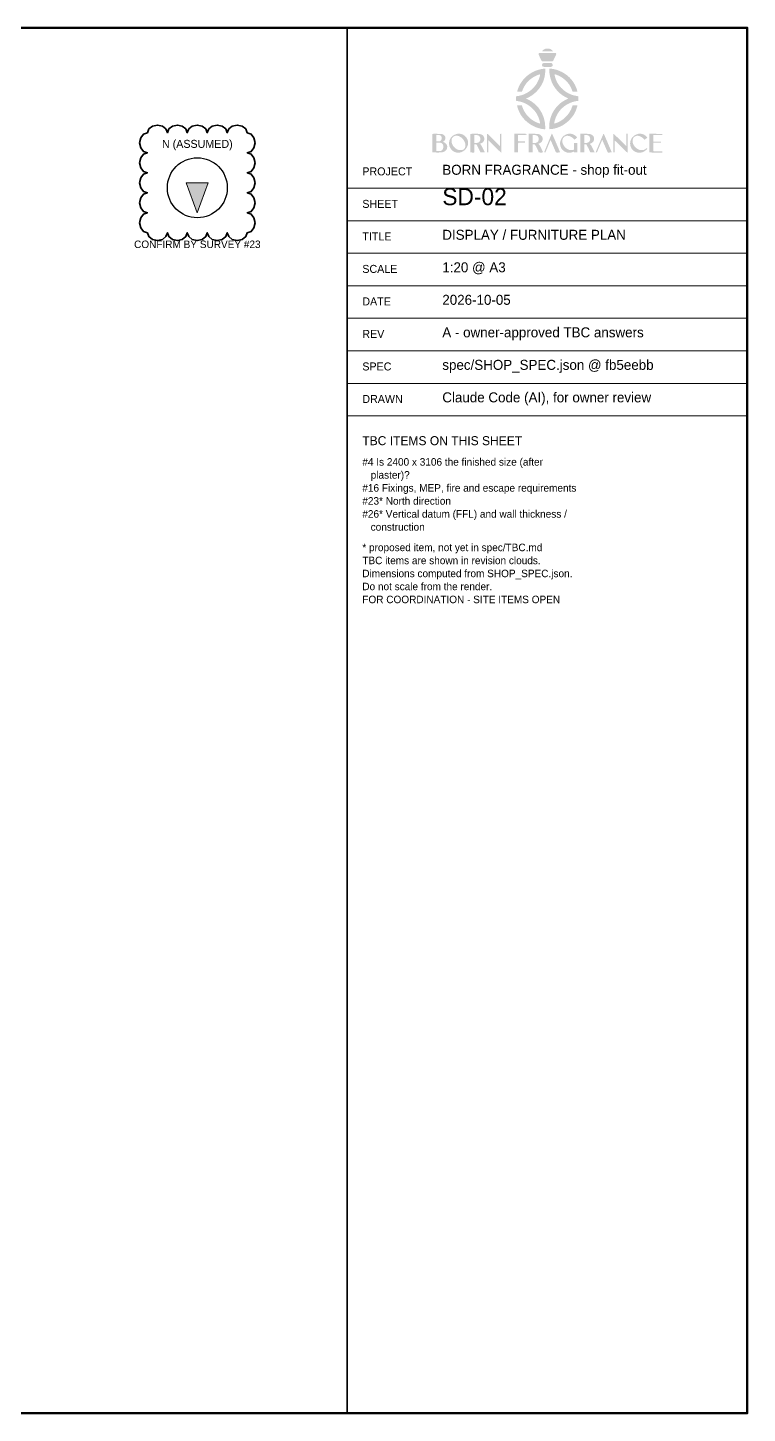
# Model space of a CAD drawing. Header units: millimetres. Extents: x 200 to 8200, y 200 to 5740.
# Drawn here: x 5321 to 8200, y 200 to 5740 of the extents above; entities that cross this region are included whole.
import ezdxf
from ezdxf.enums import TextEntityAlignment as Align

# ---------------------------------------------------------------- set-up
doc = ezdxf.new("R2010")
doc.units = ezdxf.units.MM
doc.header["$LTSCALE"] = 10
doc.layers.add('A-SHEET', color=7, linetype='Continuous')
doc.layers.add('A-TBC-CLOUD', color=1, linetype='Continuous')

msp = doc.modelspace()

# ---------------------------------------------------------------- hatches: boundary and pattern name
at = {"layer": 'A-SHEET'}
h = msp.add_hatch(color=7, dxfattribs=at)
h.paths.add_polyline_path([(7391.9, 5655.5), (7391.2, 5655.3), (7390.4, 5654.9), (7389.6, 5654.6), (7388.8, 5654.2), (7388, 5653.8), (7387.2, 5653.3), (7386.5, 5652.9), (7385.9, 5652.5), (7384.8, 5651.7), (7383.7, 5650.8), (7382.6, 5649.8), (7381.6, 5648.8), (7380.7, 5647.8), (7380, 5646.9), (7379.6, 5646.2), (7379.4, 5645.7), (7379.8, 5645.6), (7380.9, 5645.4), (7382.7, 5645.3), (7385.1, 5645.2), (7388.2, 5645.2), (7391.9, 5645.1), (7396.1, 5645.1), (7400.8, 5645.1), (7406.9, 5645.1), (7411.8, 5645.1), (7415.5, 5645.2), (7418.3, 5645.2), (7420.2, 5645.4), (7421.4, 5645.5), (7422, 5645.7), (7422.2, 5646), (7422.1, 5646.2), (7421.9, 5646.6), (7421.5, 5647.1), (7421, 5647.7), (7420.4, 5648.4), (7419.7, 5649.1), (7419, 5649.8), (7418.2, 5650.5), (7417.1, 5651.5), (7416.1, 5652.3), (7415.1, 5653.1), (7414.1, 5653.7), (7413.2, 5654.2), (7412.2, 5654.7), (7411.2, 5655.1), (7410, 5655.5), (7407.9, 5656), (7405.6, 5656.4), (7403.2, 5656.6), (7400.7, 5656.7), (7398.3, 5656.7), (7396, 5656.4), (7393.8, 5656.1), (7391.9, 5655.5)])
h.paths.add_polyline_path([(7367.3, 5638.5), (7366.6, 5638), (7366, 5637.5), (7365.6, 5636.8), (7365.2, 5636), (7364.9, 5635.2), (7364.8, 5634.3), (7364.9, 5633.5), (7365.1, 5632.7), (7365.3, 5632.2), (7365.7, 5631.2), (7366.3, 5630), (7367.1, 5628.4), (7367.9, 5626.6), (7368.9, 5624.6), (7369.9, 5622.5), (7370.9, 5620.3), (7372, 5618.1), (7373, 5616), (7373.9, 5614.1), (7374.6, 5612.4), (7375.3, 5611), (7375.8, 5609.9), (7376.1, 5609.1), (7376.2, 5608.8), (7376.2, 5608.6), (7376.3, 5608.4), (7376.4, 5608.2), (7376.6, 5607.9), (7376.8, 5607.7), (7377, 5607.4), (7377.2, 5607.1), (7377.5, 5606.8), (7378, 5606.4), (7378.6, 5606.1), (7379.8, 5605.9), (7381.5, 5605.7), (7384.1, 5605.6), (7387.8, 5605.6), (7392.9, 5605.5), (7399.5, 5605.5), (7404.4, 5605.5), (7408.7, 5605.6), (7412.4, 5605.6), (7415.5, 5605.7), (7418, 5605.8), (7419.8, 5605.9), (7421.1, 5606.1), (7421.8, 5606.3), (7422.2, 5606.5), (7422.6, 5606.8), (7423, 5607.2), (7423.4, 5607.7), (7423.7, 5608.3), (7424.1, 5608.9), (7424.5, 5609.6), (7424.8, 5610.3), (7425.2, 5611.2), (7425.8, 5612.4), (7426.4, 5613.8), (7427.2, 5615.5), (7428.1, 5617.3), (7429.1, 5619.2), (7430, 5621.2), (7431, 5623.2), (7432.7, 5626.7), (7434, 5629.5), (7434.9, 5631.8), (7435.5, 5633.6), (7435.7, 5635), (7435.6, 5636.2), (7435.2, 5637.1), (7434.5, 5637.9), (7434, 5638.4), (7433.2, 5638.7), (7431.6, 5638.9), (7429, 5639.1), (7425.1, 5639.2), (7419.3, 5639.2), (7411.4, 5639.2), (7401, 5639.2), (7393.5, 5639.2), (7386.9, 5639.1), (7381.3, 5639.1), (7376.6, 5639), (7372.8, 5638.9), (7370, 5638.8), (7368.2, 5638.6), (7367.3, 5638.5)])
h.paths.add_polyline_path([(7382.9, 5597.8), (7381.2, 5596.4), (7379.9, 5594.7), (7379.2, 5592.8), (7378.9, 5590.8), (7379, 5588.8), (7379.7, 5586.9), (7380.8, 5585.3), (7382.5, 5584.1), (7384.6, 5583.7), (7388.7, 5583.4), (7394.1, 5583.2), (7400.2, 5583.2), (7406.3, 5583.2), (7411.7, 5583.4), (7415.8, 5583.7), (7417.9, 5584.1), (7419.5, 5585.3), (7420.6, 5586.8), (7421.3, 5588.5), (7421.5, 5590.5), (7421.3, 5592.4), (7420.6, 5594.4), (7419.5, 5596.1), (7417.9, 5597.7), (7417.3, 5598.1), (7416.6, 5598.5), (7415.6, 5598.7), (7414.2, 5598.9), (7412.2, 5599), (7409.3, 5599), (7405.5, 5599), (7400.6, 5599.1), (7395.8, 5599), (7392, 5599), (7389.2, 5599), (7387, 5598.9), (7385.5, 5598.7), (7384.4, 5598.5), (7383.6, 5598.2), (7382.9, 5597.8)])
h.paths.add_polyline_path([(7384.9, 5575.9), (7377.1, 5574.7), (7369.6, 5573), (7362.3, 5571), (7355.3, 5568.7), (7348.5, 5565.9), (7341.9, 5562.7), (7335.4, 5559.1), (7329, 5555), (7321, 5549.1), (7313.5, 5542.6), (7306.6, 5535.5), (7300.3, 5528), (7294.7, 5519.9), (7289.7, 5511.4), (7285.4, 5502.5), (7281.9, 5493.3), (7280.7, 5489.9), (7280, 5487.4), (7279.7, 5485.7), (7280, 5484.6), (7281, 5484), (7282.7, 5483.8), (7285.4, 5483.8), (7289.1, 5483.8), (7298.5, 5484), (7300.4, 5489.2), (7304.9, 5499.6), (7310.3, 5509.3), (7316.7, 5518.3), (7324.1, 5526.5), (7332.3, 5533.9), (7341.4, 5540.4), (7351.3, 5546.1), (7361.9, 5550.8), (7363.1, 5551.2), (7364.2, 5551.6), (7365.3, 5552), (7366.4, 5552.4), (7367.4, 5552.7), (7368.2, 5553), (7368.9, 5553.2), (7369.4, 5553.3), (7371.5, 5553.8), (7370.9, 5550), (7370, 5545.8), (7368.6, 5541), (7366.8, 5535.9), (7364.6, 5530.6), (7362.1, 5525.2), (7359.4, 5520.1), (7356.6, 5515.2), (7353.7, 5510.9), (7348.4, 5504.2), (7342.6, 5497.8), (7336.2, 5491.9), (7329.4, 5486.5), (7322.2, 5481.6), (7314.7, 5477.3), (7307, 5473.7), (7299.1, 5470.7), (7297.6, 5470.3), (7296, 5469.8), (7294.1, 5469.3), (7292.1, 5468.9), (7290.1, 5468.4), (7288, 5468), (7286, 5467.6), (7284.1, 5467.2), (7275.4, 5465.8), (7275.1, 5457.2), (7275, 5455.4), (7275, 5453.8), (7275, 5452.3), (7274.9, 5451), (7275, 5449.8), (7275, 5448.9), (7275, 5448.3), (7275.1, 5448.1), (7275.3, 5448), (7275.8, 5447.8), (7276.6, 5447.6), (7277.7, 5447.3), (7278.9, 5447.1), (7280.3, 5446.8), (7281.9, 5446.5), (7283.5, 5446.2), (7291.7, 5444.5), (7299.6, 5442.2), (7307.3, 5439.3), (7314.8, 5435.7), (7322, 5431.6), (7328.9, 5426.9), (7335.5, 5421.6), (7341.9, 5415.7), (7346, 5411.3), (7349.9, 5406.8), (7353.3, 5402.3), (7356.5, 5397.6), (7359.4, 5392.7), (7362, 5387.7), (7364.3, 5382.5), (7366.3, 5377.1), (7367.6, 5373.3), (7368.7, 5369.7), (7369.6, 5366.2), (7370.3, 5363.1), (7370.7, 5360.5), (7370.9, 5358.4), (7370.8, 5357.1), (7370.5, 5356.7), (7369.6, 5356.8), (7368.1, 5357.3), (7366.1, 5357.9), (7363.8, 5358.8), (7361.2, 5359.8), (7358.6, 5360.9), (7356, 5362), (7353.6, 5363.2), (7349.5, 5365.2), (7345.7, 5367.3), (7342.2, 5369.4), (7338.8, 5371.8), (7335.4, 5374.3), (7332.1, 5377.1), (7328.7, 5380.1), (7325.3, 5383.5), (7321, 5388), (7317.1, 5392.5), (7313.6, 5397.1), (7310.4, 5401.9), (7307.5, 5406.8), (7304.9, 5412), (7302.5, 5417.4), (7300.4, 5423.2), (7298.3, 5429.1), (7294.6, 5429.5), (7293.8, 5429.5), (7292.7, 5429.6), (7291.5, 5429.6), (7290.3, 5429.6), (7288.9, 5429.6), (7287.6, 5429.6), (7286.2, 5429.5), (7284.9, 5429.4), (7283.2, 5429.3), (7281.9, 5429.2), (7280.8, 5429.1), (7280.1, 5428.9), (7279.6, 5428.8), (7279.3, 5428.6), (7279.2, 5428.3), (7279.2, 5428), (7279.3, 5427.7), (7279.4, 5427.3), (7279.6, 5426.7), (7279.8, 5426), (7279.9, 5425.3), (7280.1, 5424.5), (7280.4, 5423.6), (7280.6, 5422.8), (7281.6, 5419.1), (7283, 5415.1), (7284.6, 5410.8), (7286.5, 5406.4), (7288.5, 5402), (7290.6, 5397.7), (7292.7, 5393.8), (7294.8, 5390.3), (7301.9, 5380.5), (7309.9, 5371.5), (7318.7, 5363.3), (7328.4, 5355.9), (7338.8, 5349.4), (7349.7, 5344), (7361.1, 5339.6), (7373, 5336.3), (7376.3, 5335.7), (7379.5, 5335.1), (7382.6, 5334.6), (7385.4, 5334.3), (7387.8, 5334.1), (7389.7, 5334.1), (7391, 5334.2), (7391.6, 5334.5), (7391.8, 5335.7), (7391.9, 5338.4), (7391.8, 5342), (7391.6, 5346.3), (7391.2, 5350.9), (7390.8, 5355.6), (7390.3, 5359.8), (7389.8, 5363.4), (7388, 5372.2), (7385.4, 5380.9), (7382.3, 5389.4), (7378.5, 5397.8), (7374.2, 5405.9), (7369.3, 5413.5), (7364, 5420.7), (7358.3, 5427.3), (7356.2, 5429.4), (7353.9, 5431.6), (7351.3, 5433.9), (7348.5, 5436.2), (7345.6, 5438.5), (7342.7, 5440.8), (7339.7, 5443), (7336.6, 5445.1), (7334.6, 5446.4), (7332, 5447.9), (7329.1, 5449.6), (7326, 5451.2), (7322.9, 5452.8), (7320, 5454.2), (7317.5, 5455.3), (7315.6, 5456.1), (7315.2, 5456.3), (7314.9, 5456.4), (7314.7, 5456.5), (7314.7, 5456.6), (7314.8, 5456.8), (7315, 5456.9), (7315.4, 5457.1), (7315.9, 5457.3), (7322.1, 5460.1), (7328, 5463.1), (7333.6, 5466.4), (7339, 5469.9), (7344.2, 5473.7), (7349.3, 5477.8), (7354.3, 5482.3), (7359.2, 5487.2), (7366.5, 5495.6), (7373, 5504.6), (7378.5, 5514.1), (7383.2, 5524), (7386.8, 5534.5), (7389.5, 5545.2), (7391.2, 5556.3), (7391.9, 5567.7), (7392.1, 5576), (7389.5, 5576.1), (7388.9, 5576.1), (7388.3, 5576.1), (7387.7, 5576.1), (7387.1, 5576.1), (7386.5, 5576.1), (7385.9, 5576), (7385.4, 5576), (7384.9, 5575.9)])
h.paths.add_polyline_path([(7408.1, 5575.3), (7408, 5574.1), (7407.9, 5571.8), (7408, 5568.7), (7408.2, 5565.2), (7408.5, 5561.3), (7408.8, 5557.5), (7409.2, 5554), (7409.6, 5551.1), (7412.9, 5536.4), (7417.8, 5522.5), (7424.2, 5509.4), (7432.1, 5497.3), (7441.4, 5486.2), (7452, 5476.3), (7463.8, 5467.7), (7476.8, 5460.3), (7478.2, 5459.7), (7479.5, 5459), (7480.7, 5458.4), (7481.6, 5457.8), (7482.4, 5457.3), (7483, 5456.9), (7483.3, 5456.6), (7483.3, 5456.5), (7483.1, 5456.4), (7482.8, 5456.2), (7482.4, 5456), (7481.9, 5455.7), (7481.3, 5455.5), (7480.7, 5455.2), (7480, 5454.9), (7479.2, 5454.6), (7476.9, 5453.5), (7474.2, 5452.1), (7471.2, 5450.5), (7468, 5448.7), (7464.8, 5446.8), (7461.7, 5444.9), (7458.8, 5442.9), (7456.2, 5441.1), (7452, 5437.8), (7447.7, 5434), (7443.5, 5430), (7439.4, 5425.6), (7435.4, 5421.1), (7431.7, 5416.5), (7428.3, 5411.8), (7425.2, 5407.1), (7421.2, 5399.9), (7417.6, 5392.1), (7414.5, 5384), (7411.9, 5375.6), (7409.8, 5367.1), (7408.4, 5358.5), (7407.6, 5350.1), (7407.4, 5342), (7407.6, 5334.3), (7412.3, 5334.4), (7416.4, 5334.6), (7420.9, 5335.2), (7425.7, 5336.2), (7430.8, 5337.4), (7435.9, 5338.9), (7441.1, 5340.6), (7446.2, 5342.5), (7451.1, 5344.6), (7456.2, 5347.1), (7461.2, 5349.8), (7465.9, 5352.6), (7470.4, 5355.6), (7474.8, 5358.9), (7479.1, 5362.3), (7483.3, 5366), (7487.4, 5369.9), (7492.5, 5375.2), (7497, 5380.3), (7501, 5385.5), (7504.7, 5390.6), (7507.9, 5396), (7510.8, 5401.5), (7513.5, 5407.4), (7515.9, 5413.6), (7517.1, 5417), (7518.1, 5419.9), (7518.9, 5422.5), (7519.5, 5424.6), (7519.9, 5426.4), (7520.1, 5427.7), (7520.1, 5428.7), (7519.9, 5429.2), (7518.9, 5429.5), (7516.8, 5429.7), (7514, 5429.8), (7510.8, 5429.9), (7507.6, 5429.9), (7504.8, 5429.8), (7502.6, 5429.7), (7501.5, 5429.4), (7501.3, 5429.2), (7501.1, 5428.8), (7500.8, 5428.2), (7500.5, 5427.4), (7500.1, 5426.6), (7499.8, 5425.6), (7499.4, 5424.5), (7499, 5423.4), (7495.4, 5414.2), (7490.8, 5405.2), (7485.2, 5396.7), (7478.8, 5388.6), (7471.6, 5381.2), (7463.7, 5374.5), (7455.3, 5368.5), (7446.4, 5363.5), (7443.7, 5362.2), (7440.8, 5361), (7437.7, 5359.7), (7434.8, 5358.6), (7432.2, 5357.7), (7430, 5357), (7428.5, 5356.7), (7427.8, 5356.7), (7427.7, 5357.4), (7427.8, 5358.8), (7428.2, 5360.9), (7428.6, 5363.3), (7429.2, 5366.1), (7429.9, 5368.9), (7430.6, 5371.6), (7431.4, 5374.1), (7435.1, 5384.1), (7439.8, 5393.6), (7445.3, 5402.4), (7451.8, 5410.7), (7459, 5418.3), (7467.1, 5425.2), (7475.9, 5431.3), (7485.5, 5436.6), (7489.3, 5438.4), (7493.1, 5440.1), (7496.9, 5441.5), (7500.8, 5442.9), (7504.8, 5444), (7508.8, 5445), (7513.1, 5445.9), (7517.5, 5446.7), (7524.3, 5447.7), (7524.4, 5456.2), (7524.5, 5457.9), (7524.5, 5459.5), (7524.4, 5461), (7524.4, 5462.3), (7524.4, 5463.5), (7524.3, 5464.4), (7524.2, 5465), (7524.1, 5465.3), (7523.9, 5465.5), (7523.4, 5465.7), (7522.7, 5465.9), (7521.8, 5466.2), (7520.8, 5466.4), (7519.7, 5466.7), (7518.4, 5466.9), (7517.1, 5467.1), (7505.4, 5469.6), (7494.1, 5473.3), (7483.4, 5478.2), (7473.4, 5484.2), (7464, 5491.4), (7455.4, 5499.6), (7447.6, 5508.9), (7440.8, 5519.1), (7438.9, 5522.5), (7437.1, 5526.3), (7435.3, 5530.6), (7433.6, 5535), (7432.1, 5539.5), (7430.8, 5543.8), (7429.8, 5547.8), (7429.1, 5551.3), (7429, 5552.2), (7429.1, 5553), (7429.3, 5553.4), (7429.8, 5553.7), (7430.6, 5553.7), (7431.8, 5553.4), (7433.3, 5553), (7435.3, 5552.3), (7442.6, 5549.5), (7449.8, 5546), (7456.8, 5542), (7463.5, 5537.3), (7469.9, 5532.2), (7476, 5526.5), (7481.6, 5520.5), (7486.6, 5514.2), (7488.1, 5511.9), (7489.9, 5509.1), (7491.7, 5505.7), (7493.6, 5502.1), (7495.4, 5498.4), (7497, 5494.9), (7498.4, 5491.7), (7499.4, 5489), (7499.7, 5488.1), (7500, 5487.3), (7500.3, 5486.5), (7500.6, 5485.8), (7500.9, 5485.2), (7501.1, 5484.7), (7501.4, 5484.4), (7501.5, 5484.2), (7502.6, 5484), (7504.8, 5483.8), (7507.8, 5483.7), (7511.1, 5483.7), (7514.4, 5483.7), (7517.3, 5483.8), (7519.4, 5484), (7520.3, 5484.2), (7520.3, 5484.7), (7520.2, 5485.8), (7519.8, 5487.3), (7519.3, 5489.2), (7518.7, 5491.3), (7518, 5493.6), (7517.2, 5496), (7516.3, 5498.4), (7511.2, 5510.1), (7505, 5521), (7497.8, 5531), (7489.6, 5540.3), (7480.4, 5548.6), (7470.3, 5556), (7459.3, 5562.4), (7447.5, 5567.9), (7444.2, 5569.1), (7441.1, 5570.3), (7438.1, 5571.3), (7435.1, 5572.1), (7432.1, 5572.9), (7429, 5573.7), (7425.6, 5574.4), (7421.9, 5575.1), (7418.8, 5575.6), (7416.1, 5576), (7413.8, 5576.2), (7411.9, 5576.3), (7410.4, 5576.3), (7409.3, 5576.1), (7408.5, 5575.8), (7408.1, 5575.3)])
h.paths.add_polyline_path([(7038.9, 5315.4), (7033.3, 5313.8), (7028.1, 5311.6), (7023.4, 5308.8), (7019.1, 5305.5), (7015.5, 5301.7), (7012.4, 5297.4), (7010, 5292.8), (7008.3, 5287.8), (7007.5, 5283.8), (7007.1, 5279.8), (7007.1, 5275.8), (7007.4, 5271.9), (7008.1, 5268), (7009.2, 5264.4), (7010.7, 5261), (7012.5, 5257.8), (7016.9, 5252.1), (7022.1, 5247.4), (7027.8, 5243.9), (7033.9, 5241.5), (7040.4, 5240.3), (7047, 5240.3), (7053.6, 5241.5), (7060.1, 5244.1), (7062.9, 5245.6), (7065.7, 5247.5), (7068.4, 5249.7), (7071, 5252.1), (7073.4, 5254.7), (7075.6, 5257.4), (7077.4, 5260), (7078.9, 5262.7), (7080.7, 5266.9), (7082, 5271), (7082.8, 5275.1), (7083.1, 5279.2), (7083, 5283.3), (7082.2, 5287.3), (7081, 5291.4), (7079.3, 5295.4), (7077.3, 5299.2), (7074.8, 5302.6), (7071.9, 5305.7), (7068.8, 5308.5), (7065.3, 5310.8), (7061.5, 5312.8), (7057.5, 5314.4), (7053.3, 5315.5), (7051.2, 5315.9), (7049.3, 5316.1), (7047.6, 5316.3), (7046, 5316.4), (7044.4, 5316.3), (7042.8, 5316.1), (7040.9, 5315.8), (7038.9, 5315.4)])
h.paths.add_polyline_path([(7159.5, 5316.1), (7159.4, 5315.2), (7159.3, 5313), (7159.3, 5309.4), (7159.2, 5304.8), (7159.1, 5299.3), (7159.1, 5292.9), (7159.1, 5285.9), (7159.1, 5278.5), (7159.1, 5241.3), (7161.6, 5241.3), (7164.2, 5241.3), (7164.4, 5265.4), (7164.6, 5289.6), (7178.5, 5276), (7181.5, 5273), (7184.8, 5269.9), (7188.2, 5266.6), (7191.6, 5263.2), (7195, 5259.9), (7198.1, 5256.8), (7201, 5254), (7203.5, 5251.5), (7205.8, 5249.3), (7207.9, 5247.3), (7209.9, 5245.5), (7211.6, 5243.8), (7213.1, 5242.5), (7214.2, 5241.5), (7215, 5240.9), (7215.4, 5240.6), (7215.6, 5241.2), (7215.7, 5242.7), (7215.8, 5245.4), (7215.9, 5249.3), (7216, 5254.4), (7216.1, 5260.9), (7216.1, 5268.9), (7216.1, 5278.3), (7216.1, 5315.9), (7213.7, 5315.7), (7211.2, 5315.5), (7210.9, 5291.2), (7210.6, 5266.9), (7187.9, 5289.3), (7178.8, 5298.2), (7172, 5304.9), (7167, 5309.7), (7163.6, 5313), (7161.5, 5314.9), (7160.3, 5315.9), (7159.8, 5316.2), (7159.5, 5316.1)])
h.paths.add_polyline_path([(7413.2, 5305.5), (7412.3, 5303.3), (7411.4, 5301.2), (7410.6, 5299.3), (7409.9, 5297.7), (7409.4, 5296.3), (7409, 5295.2), (7408.7, 5294.5), (7408.6, 5294.2), (7408.5, 5293.9), (7408.3, 5293.3), (7408, 5292.5), (7407.5, 5291.4), (7407, 5290.1), (7406.4, 5288.6), (7405.7, 5286.9), (7405, 5285.2), (7404.1, 5283.1), (7403, 5280.5), (7401.8, 5277.5), (7400.4, 5274.2), (7398.9, 5270.6), (7397.5, 5267), (7396, 5263.3), (7394.5, 5259.8), (7393.1, 5256.4), (7391.9, 5253.2), (7390.7, 5250.2), (7389.6, 5247.6), (7388.7, 5245.4), (7388, 5243.7), (7387.6, 5242.6), (7387.4, 5242.1), (7387.3, 5241.8), (7387.3, 5241.7), (7387.5, 5241.5), (7387.7, 5241.4), (7388, 5241.4), (7388.5, 5241.4), (7389.1, 5241.4), (7389.8, 5241.4), (7392.5, 5241.6), (7396.2, 5250.7), (7397.1, 5252.7), (7398, 5254.9), (7399, 5257.3), (7400, 5259.8), (7401, 5262.2), (7402, 5264.6), (7402.9, 5266.8), (7403.7, 5268.8), (7406.1, 5274.7), (7408, 5279.4), (7409.6, 5283.2), (7410.9, 5286.1), (7411.8, 5288.2), (7412.5, 5289.6), (7412.9, 5290.3), (7413.2, 5290.6), (7413.3, 5290.5), (7413.4, 5290.5), (7413.5, 5290.4), (7413.6, 5290.2), (7413.7, 5290.1), (7413.8, 5289.9), (7413.9, 5289.6), (7414, 5289.4), (7414.2, 5288.9), (7414.6, 5287.9), (7415.2, 5286.3), (7416, 5284.4), (7417, 5282.2), (7418.1, 5279.7), (7419.3, 5276.9), (7420.6, 5274), (7421.9, 5271), (7423.3, 5267.8), (7424.7, 5264.5), (7426.1, 5261.3), (7427.4, 5258.2), (7428.7, 5255.3), (7429.8, 5252.7), (7430.7, 5250.6), (7432, 5247.6), (7433, 5245.3), (7433.7, 5243.7), (7434.4, 5242.6), (7434.9, 5241.9), (7435.5, 5241.4), (7436.2, 5241.2), (7437, 5241.1), (7437.5, 5241), (7438.3, 5241), (7439.3, 5240.9), (7440.3, 5240.9), (7441.5, 5240.9), (7442.7, 5241), (7443.9, 5241), (7445.1, 5241.1), (7446.9, 5241.2), (7448.3, 5241.3), (7449.3, 5241.5), (7449.9, 5241.6), (7450.3, 5241.8), (7450.5, 5242.1), (7450.5, 5242.5), (7450.4, 5242.9), (7448.8, 5247.4), (7445.1, 5256.3), (7440.1, 5268.2), (7434.4, 5281.4), (7428.8, 5294.4), (7423.8, 5305.6), (7420.2, 5313.5), (7418.7, 5316.5), (7418.4, 5316.3), (7418, 5315.6), (7417.4, 5314.6), (7416.7, 5313.3), (7415.9, 5311.6), (7415.1, 5309.8), (7414.2, 5307.7), (7413.2, 5305.5)])
h.paths.add_polyline_path([(7482.5, 5315.5), (7481.5, 5315.3), (7480.4, 5314.9), (7479.2, 5314.5), (7477.9, 5314.1), (7476.6, 5313.6), (7475.3, 5313), (7474, 5312.5), (7472.8, 5311.9), (7465.9, 5307.6), (7460.3, 5302.1), (7455.9, 5295.5), (7452.9, 5288.3), (7451.3, 5280.6), (7451.3, 5272.8), (7452.9, 5265.1), (7456.2, 5257.8), (7457.4, 5256), (7458.6, 5254.3), (7459.8, 5252.8), (7461.1, 5251.3), (7462.5, 5250), (7464.1, 5248.7), (7465.7, 5247.4), (7467.6, 5246.1), (7470, 5244.6), (7472.3, 5243.4), (7474.6, 5242.4), (7476.8, 5241.6), (7479.2, 5241), (7481.6, 5240.7), (7484.3, 5240.4), (7487.3, 5240.4), (7489.9, 5240.4), (7492.2, 5240.5), (7494.3, 5240.7), (7496.3, 5241.1), (7498.2, 5241.6), (7500, 5242.2), (7502, 5243), (7504, 5244), (7506.5, 5245.2), (7506.5, 5243.3), (7506.5, 5242.9), (7506.5, 5242.6), (7506.6, 5242.2), (7506.7, 5241.9), (7506.8, 5241.6), (7506.9, 5241.4), (7507.1, 5241.3), (7507.3, 5241.2), (7507.6, 5241.1), (7508.1, 5241.1), (7508.8, 5241.1), (7509.7, 5241.1), (7510.7, 5241.1), (7511.9, 5241.1), (7513.1, 5241.1), (7514.4, 5241.2), (7520.7, 5241.4), (7520.6, 5260), (7520.4, 5278.6), (7515.5, 5278.8), (7514.5, 5278.8), (7513.5, 5278.8), (7512.5, 5278.8), (7511.5, 5278.8), (7510.6, 5278.8), (7509.8, 5278.7), (7509.1, 5278.6), (7508.6, 5278.6), (7506.5, 5278.2), (7506.5, 5265.4), (7506.5, 5252.5), (7504.7, 5251.7), (7504.2, 5251.5), (7503.5, 5251.3), (7502.7, 5251.1), (7501.8, 5251), (7500.7, 5250.8), (7499.6, 5250.7), (7498.4, 5250.6), (7497.3, 5250.5), (7495, 5250.5), (7492.8, 5250.6), (7490.7, 5250.8), (7488.6, 5251.3), (7486.6, 5251.9), (7484.5, 5252.7), (7482.4, 5253.7), (7480.2, 5254.8), (7475.8, 5257.8), (7471.8, 5261.4), (7468.2, 5265.5), (7465.2, 5269.9), (7462.8, 5274.5), (7461, 5279.2), (7460.1, 5283.9), (7460, 5288.3), (7460.2, 5290.3), (7460.7, 5292.2), (7461.3, 5294.2), (7462.1, 5296.2), (7463, 5298), (7463.9, 5299.7), (7465, 5301.1), (7466.1, 5302.2), (7469.7, 5304.9), (7473.5, 5306.7), (7477.6, 5307.7), (7481.9, 5307.9), (7486.2, 5307.3), (7490.7, 5305.9), (7495.3, 5303.6), (7499.8, 5300.6), (7500.7, 5299.9), (7501.6, 5299.2), (7502.5, 5298.4), (7503.3, 5297.7), (7504.1, 5296.9), (7504.8, 5296.2), (7505.5, 5295.6), (7505.9, 5295), (7506.4, 5294.5), (7506.8, 5294), (7507.2, 5293.6), (7507.6, 5293.2), (7507.9, 5292.9), (7508.2, 5292.7), (7508.4, 5292.5), (7508.6, 5292.5), (7509.3, 5292.8), (7510.5, 5293.7), (7512.1, 5295), (7513.9, 5296.5), (7515.6, 5298.1), (7517.1, 5299.5), (7518.2, 5300.7), (7518.7, 5301.4), (7518.4, 5302.1), (7517.7, 5303.2), (7516.4, 5304.5), (7514.9, 5306), (7513, 5307.6), (7511.1, 5309.1), (7509.2, 5310.5), (7507.5, 5311.6), (7504.5, 5313), (7501.5, 5314.2), (7498.3, 5315.2), (7495.1, 5315.8), (7491.9, 5316.2), (7488.7, 5316.2), (7485.5, 5316), (7482.5, 5315.5)])
h.paths.add_polyline_path([(7620, 5305.5), (7619.1, 5303.3), (7618.2, 5301.2), (7617.4, 5299.3), (7616.7, 5297.6), (7616.1, 5296.2), (7615.7, 5295.1), (7615.4, 5294.4), (7615.3, 5294.1), (7615.3, 5293.9), (7615.2, 5293.7), (7615.1, 5293.3), (7615, 5292.9), (7614.8, 5292.5), (7614.6, 5292), (7614.3, 5291.5), (7614.1, 5290.9), (7613.5, 5289.7), (7612.7, 5288), (7611.7, 5285.5), (7610.3, 5282.2), (7608.5, 5277.9), (7606.3, 5272.7), (7603.6, 5266.4), (7600.4, 5258.8), (7599.7, 5257.1), (7599, 5255.3), (7598.2, 5253.5), (7597.5, 5251.8), (7596.8, 5250.1), (7596.2, 5248.6), (7595.6, 5247.3), (7595.2, 5246.3), (7594.8, 5245.4), (7594.4, 5244.5), (7594.1, 5243.7), (7593.8, 5243), (7593.6, 5242.4), (7593.4, 5242), (7593.3, 5241.7), (7593.3, 5241.5), (7593.4, 5241.5), (7593.5, 5241.4), (7593.8, 5241.4), (7594.1, 5241.4), (7594.5, 5241.4), (7594.9, 5241.4), (7595.4, 5241.4), (7595.9, 5241.4), (7598.6, 5241.6), (7601, 5247.5), (7604.2, 5255), (7606.9, 5261.5), (7609.2, 5267), (7611.1, 5271.5), (7612.7, 5275.2), (7614, 5278.3), (7615.1, 5280.8), (7616, 5282.8), (7616.5, 5283.9), (7617, 5285), (7617.4, 5286.1), (7617.8, 5287.1), (7618.2, 5288), (7618.5, 5288.8), (7618.7, 5289.4), (7618.9, 5289.8), (7619, 5290.1), (7619.1, 5290.4), (7619.2, 5290.6), (7619.4, 5290.7), (7619.5, 5290.8), (7619.7, 5290.9), (7619.8, 5290.9), (7619.9, 5290.8), (7620.1, 5290.4), (7620.5, 5289.6), (7621.1, 5288.4), (7621.8, 5286.8), (7622.7, 5284.9), (7623.6, 5282.7), (7624.6, 5280.4), (7625.7, 5277.9), (7630.3, 5267.3), (7633.9, 5258.9), (7636.7, 5252.4), (7638.8, 5247.8), (7640.3, 5244.5), (7641.4, 5242.5), (7642.1, 5241.5), (7642.6, 5241.1), (7643.9, 5240.9), (7645.9, 5240.9), (7648.3, 5241), (7650.9, 5241.1), (7653.4, 5241.4), (7655.5, 5241.6), (7656.9, 5241.9), (7657.5, 5242.2), (7657.4, 5242.4), (7657.3, 5242.9), (7657.1, 5243.5), (7656.8, 5244.2), (7656.4, 5245.1), (7656, 5246), (7655.6, 5247), (7655.1, 5248.1), (7654.6, 5249.4), (7653.9, 5251), (7653, 5253), (7652.1, 5255.2), (7651.1, 5257.6), (7650, 5260), (7649, 5262.5), (7648, 5265), (7643.8, 5274.7), (7639.9, 5284.1), (7636.1, 5292.8), (7632.7, 5300.5), (7629.9, 5306.9), (7627.6, 5311.9), (7626, 5315.1), (7625.3, 5316.3), (7625.1, 5316.1), (7624.7, 5315.5), (7624.1, 5314.5), (7623.5, 5313.2), (7622.7, 5311.6), (7621.9, 5309.8), (7620.9, 5307.7), (7620, 5305.5)])
h.paths.add_polyline_path([(7764.9, 5315.8), (7757.8, 5313.9), (7751.3, 5311), (7745.6, 5307.1), (7740.7, 5302.3), (7736.7, 5296.8), (7733.8, 5290.7), (7731.9, 5284), (7731.3, 5276.9), (7731.8, 5270.5), (7733.4, 5264.5), (7735.9, 5258.9), (7739.3, 5253.9), (7743.5, 5249.5), (7748.5, 5245.8), (7754.2, 5242.9), (7760.5, 5240.9), (7762.7, 5240.5), (7765, 5240.2), (7767.6, 5240.1), (7770.1, 5240.2), (7772.8, 5240.4), (7775.3, 5240.8), (7777.7, 5241.3), (7780, 5241.9), (7782.1, 5242.7), (7784.3, 5243.7), (7786.5, 5244.9), (7788.7, 5246.2), (7790.9, 5247.7), (7792.9, 5249.2), (7794.8, 5250.7), (7796.5, 5252.3), (7799.7, 5255.6), (7798.3, 5256.9), (7796.9, 5258.3), (7794.3, 5256.3), (7793.7, 5255.8), (7793, 5255.4), (7792.2, 5254.8), (7791.4, 5254.3), (7790.5, 5253.8), (7789.6, 5253.3), (7788.8, 5252.9), (7788, 5252.5), (7786.8, 5251.9), (7785.7, 5251.5), (7784.7, 5251.2), (7783.7, 5251), (7782.5, 5250.8), (7781.1, 5250.8), (7779.4, 5250.7), (7777.4, 5250.7), (7775.3, 5250.7), (7773.5, 5250.8), (7772.1, 5250.9), (7770.9, 5251), (7769.7, 5251.3), (7768.5, 5251.7), (7767.2, 5252.2), (7765.7, 5252.8), (7759.2, 5256.4), (7753.4, 5260.9), (7748.6, 5266.2), (7744.9, 5272.1), (7742.3, 5278.2), (7741, 5284.5), (7741.1, 5290.6), (7742.7, 5296.3), (7744, 5298.7), (7745.5, 5300.9), (7747.3, 5302.8), (7749.4, 5304.4), (7751.6, 5305.8), (7754.1, 5306.8), (7756.7, 5307.5), (7759.5, 5307.9), (7762.5, 5307.9), (7765.6, 5307.5), (7768.8, 5306.6), (7772, 5305.3), (7775.2, 5303.7), (7778.5, 5301.6), (7781.7, 5299.2), (7784.8, 5296.3), (7789.4, 5292), (7794.7, 5296.2), (7795.8, 5297), (7796.8, 5297.9), (7797.7, 5298.6), (7798.5, 5299.3), (7799.1, 5299.9), (7799.6, 5300.3), (7799.9, 5300.7), (7800, 5300.9), (7800, 5301), (7799.7, 5301.4), (7799.3, 5301.8), (7798.8, 5302.4), (7798.2, 5303.1), (7797.5, 5303.9), (7796.8, 5304.7), (7795.9, 5305.5), (7794.3, 5307.1), (7792.5, 5308.5), (7790.7, 5309.9), (7788.7, 5311.1), (7786.6, 5312.2), (7784.5, 5313.3), (7782.3, 5314.1), (7780, 5314.9), (7778.4, 5315.3), (7776.5, 5315.7), (7774.5, 5315.9), (7772.4, 5316.1), (7770.3, 5316.2), (7768.3, 5316.2), (7766.5, 5316.1), (7764.9, 5315.8)])
h.paths.add_polyline_path([(6940.5, 5315.4), (6940.4, 5314.6), (6940.3, 5312.4), (6940.2, 5308.9), (6940.1, 5304.3), (6940.1, 5298.8), (6940, 5292.5), (6940, 5285.6), (6940, 5278.2), (6940, 5241.5), (6953.1, 5241.1), (6958.8, 5241), (6963.9, 5241), (6968.6, 5241.1), (6972.8, 5241.3), (6976.4, 5241.7), (6979.6, 5242.1), (6982.2, 5242.6), (6984.3, 5243.3), (6987.7, 5244.7), (6990.6, 5246.5), (6993.2, 5248.5), (6995.3, 5250.9), (6997, 5253.4), (6998.3, 5256.2), (6999.1, 5259.3), (6999.5, 5262.6), (6999.6, 5264.7), (6999.4, 5266.6), (6999.2, 5268.4), (6998.7, 5270.1), (6998, 5271.6), (6997.2, 5273.2), (6996.1, 5274.7), (6994.8, 5276.2), (6993.7, 5277.3), (6992.3, 5278.4), (6990.7, 5279.5), (6989, 5280.5), (6987.3, 5281.4), (6985.7, 5282.1), (6984.3, 5282.6), (6983.3, 5282.8), (6982.7, 5282.8), (6982.3, 5282.9), (6982.2, 5283.1), (6982.2, 5283.4), (6982.5, 5283.7), (6983, 5284.1), (6983.6, 5284.6), (6984.5, 5285), (6985, 5285.4), (6985.6, 5285.8), (6986.2, 5286.2), (6986.8, 5286.8), (6987.4, 5287.4), (6988, 5288), (6988.5, 5288.6), (6989, 5289.2), (6991.1, 5292.6), (6992.2, 5296.2), (6992.4, 5299.8), (6991.7, 5303.3), (6990.2, 5306.6), (6987.9, 5309.5), (6984.7, 5312), (6980.8, 5314), (6979.6, 5314.5), (6978.4, 5314.8), (6977, 5315.1), (6975.1, 5315.3), (6972.5, 5315.4), (6969.2, 5315.5), (6964.8, 5315.6), (6959.1, 5315.7), (6955.5, 5315.7), (6952, 5315.7), (6948.9, 5315.7), (6946.1, 5315.7), (6943.9, 5315.7), (6942.1, 5315.6), (6940.9, 5315.5), (6940.5, 5315.4)])
h.paths.add_polyline_path([(7092.7, 5315.4), (7092.7, 5314.6), (7092.6, 5312.3), (7092.5, 5308.9), (7092.4, 5304.3), (7092.4, 5298.8), (7092.3, 5292.5), (7092.3, 5285.6), (7092.3, 5278.2), (7092.3, 5241.4), (7099.4, 5241), (7100.8, 5240.9), (7102.2, 5240.8), (7103.5, 5240.8), (7104.6, 5240.8), (7105.6, 5240.8), (7106.3, 5240.8), (7106.9, 5240.9), (7107.2, 5240.9), (7107.3, 5241.3), (7107.5, 5242.1), (7107.6, 5243.3), (7107.7, 5245), (7107.8, 5247.1), (7107.8, 5249.6), (7107.9, 5252.6), (7107.9, 5256.1), (7107.9, 5259.1), (7107.9, 5261.9), (7107.9, 5264.5), (7108, 5266.9), (7108.1, 5268.9), (7108.1, 5270.5), (7108.2, 5271.7), (7108.3, 5272.2), (7108.4, 5272.7), (7108.6, 5273), (7108.8, 5273.3), (7109.2, 5273.5), (7109.7, 5273.6), (7110.3, 5273.7), (7111.1, 5273.7), (7112.1, 5273.7), (7113.2, 5273.7), (7114.1, 5273.6), (7114.8, 5273.5), (7115.4, 5273.3), (7115.9, 5273), (7116.4, 5272.6), (7116.9, 5272), (7117.5, 5271.3), (7118.1, 5270.5), (7118.8, 5269.2), (7119.8, 5267.6), (7120.9, 5265.5), (7122.2, 5263.2), (7123.5, 5260.6), (7124.9, 5257.9), (7126.3, 5255.1), (7133.1, 5241.3), (7141.5, 5241.3), (7143.2, 5241.3), (7144.8, 5241.3), (7146.3, 5241.3), (7147.5, 5241.4), (7148.5, 5241.4), (7149.3, 5241.5), (7149.8, 5241.5), (7150, 5241.6), (7149.9, 5241.9), (7149.5, 5242.7), (7148.9, 5243.9), (7148.2, 5245.5), (7147.3, 5247.4), (7146.3, 5249.5), (7145.1, 5251.9), (7143.9, 5254.5), (7141.7, 5258.9), (7139.8, 5262.7), (7138.1, 5265.9), (7136.5, 5268.5), (7135.1, 5270.6), (7133.8, 5272.3), (7132.5, 5273.5), (7131.4, 5274.5), (7129.6, 5275.6), (7131.2, 5276.2), (7133.2, 5277), (7135.1, 5277.8), (7136.9, 5278.7), (7138.6, 5279.6), (7140.1, 5280.5), (7141.5, 5281.4), (7142.5, 5282.2), (7143.3, 5283), (7143.6, 5283.5), (7144.1, 5284), (7144.5, 5284.7), (7145, 5285.5), (7145.4, 5286.2), (7145.9, 5287), (7146.3, 5287.8), (7146.6, 5288.5), (7147.1, 5289.6), (7147.4, 5290.5), (7147.7, 5291.3), (7147.9, 5292.2), (7148, 5293.1), (7148, 5294.1), (7148, 5295.2), (7147.9, 5296.5), (7147.4, 5299.9), (7146.5, 5303), (7145.1, 5305.7), (7143.3, 5308.1), (7141.1, 5310.2), (7138.4, 5311.9), (7135.2, 5313.4), (7131.6, 5314.5), (7130, 5314.9), (7128.3, 5315.2), (7126.6, 5315.4), (7124.5, 5315.6), (7121.9, 5315.7), (7118.7, 5315.8), (7114.7, 5315.8), (7109.8, 5315.8), (7106.5, 5315.8), (7103.3, 5315.8), (7100.4, 5315.8), (7097.9, 5315.7), (7095.8, 5315.6), (7094.2, 5315.6), (7093.2, 5315.5), (7092.7, 5315.4)])
h.paths.add_polyline_path([(7267.8, 5309.5), (7267.8, 5307.6), (7267.7, 5304.6), (7267.7, 5300.7), (7267.7, 5296), (7267.7, 5290.6), (7267.7, 5284.8), (7267.8, 5278.7), (7267.8, 5272.3), (7268, 5241.5), (7273.6, 5241.2), (7274.8, 5241.1), (7275.9, 5241.1), (7277.1, 5241.1), (7278.2, 5241.1), (7279.1, 5241.1), (7280, 5241.1), (7280.7, 5241.2), (7281.2, 5241.3), (7283.2, 5241.7), (7283.2, 5260.6), (7283.2, 5264.4), (7283.2, 5267.9), (7283.3, 5271.2), (7283.3, 5274), (7283.4, 5276.4), (7283.4, 5278.2), (7283.5, 5279.4), (7283.6, 5279.8), (7283.9, 5279.9), (7284.8, 5280), (7286.1, 5280.1), (7287.8, 5280.2), (7289.8, 5280.3), (7292.1, 5280.4), (7294.6, 5280.5), (7297.3, 5280.6), (7310.7, 5281), (7310.7, 5283.2), (7310.7, 5285.4), (7297.2, 5285.4), (7283.6, 5285.4), (7283.2, 5290.1), (7283.1, 5291.2), (7283, 5292.5), (7283, 5294.1), (7282.9, 5295.8), (7282.9, 5297.5), (7282.9, 5299.4), (7282.9, 5301.1), (7283, 5302.9), (7283.2, 5311), (7300, 5311.3), (7304.9, 5311.4), (7308.7, 5311.5), (7311.7, 5311.6), (7313.9, 5311.7), (7315.5, 5311.9), (7316.5, 5312.1), (7317.1, 5312.4), (7317.4, 5312.7), (7317.5, 5312.9), (7317.6, 5313.2), (7317.7, 5313.4), (7317.7, 5313.7), (7317.8, 5314), (7317.8, 5314.3), (7317.7, 5314.5), (7317.7, 5314.8), (7317.4, 5315.1), (7316.7, 5315.3), (7315.4, 5315.5), (7313.3, 5315.7), (7310.2, 5315.7), (7305.8, 5315.8), (7300.1, 5315.8), (7292.6, 5315.8), (7268, 5315.8), (7267.8, 5309.5)])
h.paths.add_polyline_path([(7325.6, 5278.6), (7325.6, 5241.4), (7327.5, 5241.2), (7328, 5241.1), (7328.7, 5241.1), (7329.6, 5241.1), (7330.6, 5241.1), (7331.7, 5241.1), (7332.9, 5241.1), (7334.1, 5241.1), (7335.3, 5241.2), (7341.2, 5241.5), (7341.2, 5257.6), (7341.2, 5273.7), (7345.2, 5273.7), (7346.4, 5273.7), (7347.4, 5273.6), (7348.2, 5273.5), (7348.8, 5273.4), (7349.4, 5273.1), (7349.9, 5272.7), (7350.5, 5272.2), (7351.1, 5271.6), (7351.6, 5270.9), (7352.3, 5269.7), (7353.3, 5268), (7354.4, 5266), (7355.6, 5263.7), (7356.9, 5261.1), (7358.3, 5258.4), (7359.7, 5255.6), (7366.3, 5241.6), (7369.5, 5241.1), (7370.8, 5241), (7372.7, 5240.9), (7375, 5240.9), (7377.4, 5241), (7379.6, 5241.1), (7381.5, 5241.2), (7382.8, 5241.4), (7383.3, 5241.6), (7383.2, 5241.9), (7382.8, 5242.6), (7382.3, 5243.8), (7381.6, 5245.4), (7380.7, 5247.3), (7379.7, 5249.4), (7378.6, 5251.8), (7377.4, 5254.3), (7375.2, 5258.9), (7373.4, 5262.7), (7371.8, 5265.7), (7370.4, 5268.1), (7369.2, 5270.1), (7368.1, 5271.6), (7366.9, 5272.9), (7365.8, 5274), (7365.2, 5274.5), (7364.8, 5274.9), (7364.5, 5275.2), (7364.3, 5275.4), (7364.3, 5275.6), (7364.4, 5275.8), (7364.6, 5275.9), (7365, 5276.1), (7368.8, 5277.6), (7372.2, 5279.5), (7375, 5281.5), (7377.3, 5283.9), (7379.1, 5286.5), (7380.4, 5289.4), (7381.1, 5292.6), (7381.4, 5296.1), (7381, 5299.4), (7380, 5302.6), (7378.4, 5305.6), (7376.2, 5308.3), (7373.4, 5310.6), (7370.2, 5312.6), (7366.6, 5314.1), (7362.6, 5315.2), (7361.6, 5315.3), (7359.9, 5315.4), (7357.8, 5315.5), (7355.2, 5315.6), (7352.3, 5315.7), (7349.2, 5315.8), (7345.8, 5315.8), (7342.4, 5315.8), (7325.6, 5315.8), (7325.6, 5278.6)])
h.paths.add_polyline_path([(7532.4, 5278.6), (7532.4, 5241.3), (7540.2, 5241.3), (7547.9, 5241.3), (7547.9, 5257.5), (7547.9, 5273.7), (7551.5, 5273.7), (7552.6, 5273.7), (7553.4, 5273.6), (7554.2, 5273.5), (7554.8, 5273.4), (7555.3, 5273.2), (7555.8, 5272.9), (7556.2, 5272.5), (7556.7, 5272), (7557.7, 5270.6), (7559.2, 5267.8), (7561.2, 5264), (7563.5, 5259.6), (7565.8, 5255), (7567.9, 5250.6), (7569.8, 5246.7), (7571.1, 5243.7), (7572.1, 5241.3), (7580.7, 5241.3), (7582.5, 5241.3), (7584.1, 5241.3), (7585.6, 5241.3), (7586.9, 5241.4), (7587.9, 5241.4), (7588.7, 5241.5), (7589.2, 5241.5), (7589.4, 5241.6), (7589.3, 5241.9), (7588.9, 5242.8), (7588.3, 5244.1), (7587.4, 5245.9), (7586.4, 5248), (7585.3, 5250.3), (7584, 5252.9), (7582.7, 5255.7), (7580.9, 5259.4), (7579.3, 5262.5), (7578, 5265.1), (7576.8, 5267.2), (7575.7, 5269), (7574.8, 5270.4), (7573.9, 5271.6), (7573.1, 5272.5), (7570.1, 5275.5), (7575.5, 5278.2), (7577.6, 5279.3), (7579.4, 5280.4), (7581, 5281.6), (7582.4, 5282.8), (7583.5, 5284.2), (7584.6, 5285.7), (7585.4, 5287.4), (7586.2, 5289.3), (7587.1, 5292.5), (7587.4, 5295.8), (7587.1, 5299), (7586.2, 5302.1), (7584.9, 5305.1), (7583, 5307.7), (7580.7, 5310), (7577.9, 5311.8), (7575.5, 5313), (7573.2, 5313.9), (7570.8, 5314.6), (7568, 5315.1), (7564.6, 5315.5), (7560.5, 5315.7), (7555.4, 5315.8), (7549.1, 5315.8), (7532.4, 5315.8), (7532.4, 5278.6)])
h.paths.add_polyline_path([(7664.5, 5314.7), (7664.5, 5313.7), (7664.5, 5311.4), (7664.4, 5307.9), (7664.4, 5303.3), (7664.4, 5297.8), (7664.3, 5291.5), (7664.3, 5284.7), (7664.2, 5277.4), (7664, 5241.3), (7666.6, 5241.3), (7669.1, 5241.3), (7669.1, 5265.3), (7669.1, 5270.6), (7669.2, 5275.3), (7669.2, 5279.4), (7669.3, 5282.9), (7669.4, 5285.6), (7669.5, 5287.6), (7669.6, 5288.8), (7669.7, 5289.1), (7670.5, 5288.6), (7672.3, 5286.8), (7675.5, 5283.8), (7680.2, 5279.3), (7686.5, 5273.2), (7694.6, 5265.3), (7704.6, 5255.6), (7716.7, 5243.7), (7717.8, 5242.7), (7718.7, 5241.8), (7719.5, 5241.2), (7720, 5240.9), (7720.4, 5240.7), (7720.7, 5240.8), (7721, 5241), (7721.1, 5241.5), (7721.2, 5242.1), (7721.2, 5243.5), (7721.3, 5245.7), (7721.3, 5248.5), (7721.3, 5251.9), (7721.3, 5255.7), (7721.3, 5259.9), (7721.2, 5264.3), (7721.2, 5269), (7721.2, 5274), (7721.1, 5279.1), (7721.1, 5284.2), (7721.1, 5289.1), (7721, 5293.6), (7721, 5297.7), (7721, 5301.1), (7721, 5315.8), (7718.7, 5315.8), (7716.5, 5315.8), (7716.3, 5291.2), (7716.1, 5266.6), (7690.9, 5291.2), (7685.9, 5296.1), (7681.1, 5300.8), (7676.8, 5304.9), (7673, 5308.6), (7669.8, 5311.6), (7667.4, 5313.9), (7665.8, 5315.3), (7665.2, 5315.8), (7665.1, 5315.8), (7664.9, 5315.7), (7664.8, 5315.6), (7664.7, 5315.5), (7664.7, 5315.3), (7664.6, 5315.1), (7664.5, 5314.9), (7664.5, 5314.7)])
h.paths.add_polyline_path([(7808.5, 5278.7), (7808.5, 5241.5), (7817.1, 5241.1), (7819.1, 5241), (7821.8, 5241), (7824.8, 5240.9), (7828.2, 5240.9), (7831.8, 5240.8), (7835.5, 5240.8), (7839.2, 5240.8), (7842.8, 5240.8), (7860, 5241), (7860, 5243.2), (7860, 5245.5), (7855.1, 5246), (7854, 5246.1), (7852.5, 5246.2), (7850.8, 5246.2), (7849, 5246.2), (7847, 5246.2), (7845, 5246.2), (7843, 5246.2), (7841.1, 5246.1), (7839.1, 5246), (7837.2, 5246), (7835.3, 5246), (7833.4, 5246), (7831.7, 5246), (7830.2, 5246), (7828.9, 5246.1), (7827.9, 5246.2), (7824, 5246.6), (7824.2, 5263.2), (7824.4, 5279.9), (7839.4, 5280), (7854.5, 5280.2), (7854.5, 5282.5), (7854.5, 5284.7), (7839.4, 5284.9), (7824.4, 5285), (7824.2, 5298.2), (7824, 5311.3), (7842, 5311.4), (7860, 5311.6), (7860, 5313.6), (7860, 5315.5), (7834.2, 5315.7), (7808.5, 5315.8), (7808.5, 5278.7)])
h.paths.add_polyline_path([(6957, 5310.9), (6958.4, 5311.1), (6960.2, 5311.1), (6962.2, 5311), (6964.5, 5310.9), (6966.6, 5310.7), (6968.6, 5310.4), (6970.3, 5310), (6971.5, 5309.6), (6972.8, 5308.9), (6974, 5308), (6974.9, 5307), (6975.8, 5305.9), (6976.4, 5304.6), (6976.9, 5303.2), (6977.3, 5301.6), (6977.5, 5299.8), (6977.5, 5297.3), (6977.2, 5294.9), (6976.6, 5292.7), (6975.7, 5290.9), (6974.5, 5289.2), (6973, 5287.9), (6971.3, 5286.8), (6969.3, 5286), (6968.7, 5285.9), (6967.9, 5285.7), (6967, 5285.6), (6966, 5285.6), (6964.9, 5285.5), (6963.7, 5285.5), (6962.5, 5285.5), (6961.4, 5285.5), (6955.9, 5285.7), (6955.7, 5298.1), (6955.5, 5310.6), (6957, 5310.9)])
h.paths.add_polyline_path([(7108.2, 5310.5), (7108.5, 5310.8), (7109.3, 5311.1), (7110.4, 5311.2), (7111.8, 5311.3), (7113.5, 5311.2), (7115.3, 5311.1), (7117.3, 5310.9), (7119.4, 5310.6), (7122.8, 5309.6), (7125.8, 5308.1), (7128.2, 5306), (7130.2, 5303.4), (7131.5, 5300.5), (7132.2, 5297.3), (7132.2, 5293.9), (7131.6, 5290.3), (7130.6, 5287.6), (7129.3, 5285.3), (7127.7, 5283.4), (7125.7, 5281.9), (7123.4, 5280.7), (7120.7, 5279.9), (7117.5, 5279.4), (7114, 5279.2), (7108.2, 5279.2), (7108.1, 5294.4), (7108, 5297.5), (7108, 5300.4), (7108, 5303.1), (7108, 5305.4), (7108.1, 5307.4), (7108.1, 5309), (7108.1, 5310), (7108.2, 5310.5)])
h.paths.add_polyline_path([(7342.3, 5310.9), (7343.4, 5311), (7345.1, 5311.1), (7347.1, 5311), (7349.4, 5310.8), (7351.6, 5310.6), (7353.7, 5310.3), (7355.5, 5310), (7356.7, 5309.6), (7360.5, 5307.2), (7363.3, 5303.8), (7365, 5299.8), (7365.6, 5295.4), (7365.2, 5291), (7363.8, 5286.9), (7361.2, 5283.3), (7357.5, 5280.7), (7356.6, 5280.3), (7355.7, 5280), (7354.8, 5279.7), (7353.8, 5279.5), (7352.7, 5279.4), (7351.4, 5279.3), (7349.9, 5279.3), (7348, 5279.2), (7341.5, 5279.2), (7341.3, 5294.9), (7341.3, 5299.7), (7341.3, 5303.5), (7341.3, 5306.2), (7341.4, 5308.2), (7341.5, 5309.5), (7341.7, 5310.3), (7342, 5310.7), (7342.3, 5310.9)])
h.paths.add_polyline_path([(7547.9, 5295.2), (7547.9, 5311.5), (7554.5, 5311), (7557, 5310.8), (7559.1, 5310.5), (7561, 5310.2), (7562.6, 5309.7), (7563.9, 5309.1), (7565.2, 5308.3), (7566.4, 5307.4), (7567.5, 5306.3), (7568.5, 5305.2), (7569.3, 5304), (7569.9, 5302.8), (7570.5, 5301.4), (7570.9, 5300), (7571.2, 5298.4), (7571.4, 5296.8), (7571.5, 5295), (7571.1, 5291.3), (7570.2, 5288.1), (7568.7, 5285.4), (7566.6, 5283.1), (7563.9, 5281.3), (7560.7, 5280), (7556.9, 5279.2), (7552.7, 5278.9), (7547.9, 5278.9), (7547.9, 5295.2)])
h.paths.add_polyline_path([(7028.4, 5306.5), (7029.4, 5307), (7030.3, 5307.4), (7031.2, 5307.6), (7032.1, 5307.8), (7033.2, 5307.9), (7034.4, 5308), (7035.9, 5307.9), (7037.6, 5307.9), (7039.4, 5307.8), (7040.9, 5307.7), (7042.2, 5307.5), (7043.4, 5307.3), (7044.5, 5307), (7045.6, 5306.6), (7046.9, 5306), (7048.4, 5305.3), (7050.6, 5304.1), (7052.7, 5302.9), (7054.6, 5301.7), (7056.4, 5300.4), (7058.1, 5299), (7059.7, 5297.5), (7061.3, 5295.8), (7062.9, 5293.9), (7066.6, 5288.8), (7069.4, 5283.5), (7071.3, 5278.1), (7072.4, 5272.8), (7072.5, 5267.8), (7071.7, 5263.1), (7069.9, 5258.9), (7067.2, 5255.3), (7065.8, 5254), (7064.2, 5252.9), (7062.5, 5252.1), (7060.7, 5251.4), (7058.7, 5250.9), (7056.5, 5250.6), (7054.1, 5250.5), (7051.4, 5250.5), (7049.5, 5250.6), (7047.9, 5250.8), (7046.5, 5250.9), (7045.3, 5251.2), (7044.1, 5251.6), (7042.7, 5252.1), (7041.3, 5252.7), (7039.5, 5253.6), (7037.9, 5254.4), (7036.4, 5255.2), (7035.1, 5256), (7033.9, 5256.8), (7032.7, 5257.7), (7031.5, 5258.7), (7030.2, 5259.9), (7028.8, 5261.3), (7025.9, 5264.5), (7023.3, 5267.6), (7021.3, 5270.8), (7019.6, 5273.9), (7018.4, 5277.2), (7017.5, 5280.5), (7017, 5284), (7016.8, 5287.6), (7016.8, 5289.3), (7016.9, 5290.7), (7017, 5291.9), (7017.1, 5293), (7017.3, 5294), (7017.6, 5294.9), (7017.9, 5295.9), (7018.4, 5296.9), (7019.1, 5298.3), (7020, 5299.7), (7021.1, 5301.1), (7022.3, 5302.4), (7023.6, 5303.5), (7025.1, 5304.6), (7026.7, 5305.6), (7028.4, 5306.5)])
h.paths.add_polyline_path([(6955.8, 5280), (6956.6, 5280.4), (6958.2, 5280.7), (6960.5, 5280.8), (6963.3, 5280.9), (6966.2, 5280.8), (6969.1, 5280.6), (6971.7, 5280.2), (6973.6, 5279.8), (6975.2, 5279.2), (6976.8, 5278.4), (6978.3, 5277.4), (6979.6, 5276.2), (6980.8, 5274.9), (6981.9, 5273.6), (6982.7, 5272.1), (6983.3, 5270.7), (6983.9, 5268), (6984.1, 5265.3), (6984.1, 5262.5), (6983.7, 5259.7), (6983, 5257.1), (6982, 5254.7), (6980.8, 5252.6), (6979.3, 5250.8), (6978, 5249.5), (6976.6, 5248.6), (6975.1, 5247.8), (6973.5, 5247.2), (6971.6, 5246.9), (6969.3, 5246.6), (6966.6, 5246.6), (6963.3, 5246.6), (6955.9, 5246.8), (6955.7, 5263), (6955.7, 5266.3), (6955.7, 5269.3), (6955.7, 5272.2), (6955.7, 5274.7), (6955.7, 5276.8), (6955.7, 5278.4), (6955.8, 5279.5), (6955.8, 5280)])
msp.add_hatch(color=7, dxfattribs=at).paths.add_polyline_path([(6000, 5000), (5956, 5120), (6044, 5120)])

# ---------------------------------------------------------------- linework, layer by layer
at = {"layer": 'A-SHEET', "linetype": 'CONTINUOUS', "lineweight": 50}
msp.add_lwpolyline([(200, 200), (8200, 200), (8200, 5740), (200, 5740)], close=True, dxfattribs=at)
at = {"layer": 'A-SHEET', "linetype": 'CONTINUOUS', "lineweight": 35}
msp.add_lwpolyline([(6600, 200), (8200, 200), (8200, 5740), (6600, 5740)], close=True, dxfattribs=at)
at = {"layer": 'A-SHEET', "linetype": 'CONTINUOUS', "lineweight": 13}
msp.add_lwpolyline([(6000, 5000), (5956, 5120), (6044, 5120)], close=True, dxfattribs=at)
for points in [[(6600, 5098), (8200, 5098)], [(6600, 4968), (8200, 4968)], [(6600, 4838), (8200, 4838)], [(6600, 4708), (8200, 4708)], [(6600, 4578), (8200, 4578)], [(6600, 4448), (8200, 4448)], [(6600, 4318), (8200, 4318)], [(6600, 4188), (8200, 4188)]]:
    msp.add_lwpolyline(points, dxfattribs=at)
at = {"layer": 'A-SHEET'}
msp.add_circle((6000, 5100), 120, dxfattribs=at)
at = {"layer": 'A-TBC-CLOUD', "linetype": 'CONTINUOUS', "lineweight": 35}
msp.add_lwpolyline([(5800, 4920), (5805.4, 4904.6), (5820, 4893.4), (5840, 4889.2), (5860, 4893.4), (5874.6, 4904.6), (5880, 4920), (5880, 4920), (5885.4, 4904.6), (5900, 4893.4), (5920, 4889.2), (5940, 4893.4), (5954.6, 4904.6), (5960, 4920), (5960, 4920), (5965.4, 4904.6), (5980, 4893.4), (6000, 4889.2), (6020, 4893.4), (6034.6, 4904.6), (6040, 4920), (6040, 4920), (6045.4, 4904.6), (6060, 4893.4), (6080, 4889.2), (6100, 4893.4), (6114.6, 4904.6), (6120, 4920), (6120, 4920), (6125.4, 4904.6), (6140, 4893.4), (6160, 4889.2), (6180, 4893.4), (6194.6, 4904.6), (6200, 4920), (6200, 4920), (6215.4, 4925.4), (6226.6, 4940), (6230.8, 4960), (6226.6, 4980), (6215.4, 4994.6), (6200, 5000), (6200, 5000), (6215.4, 5005.4), (6226.6, 5020), (6230.8, 5040), (6226.6, 5060), (6215.4, 5074.6), (6200, 5080), (6200, 5080), (6215.4, 5085.4), (6226.6, 5100), (6230.8, 5120), (6226.6, 5140), (6215.4, 5154.6), (6200, 5160), (6200, 5160), (6215.4, 5165.4), (6226.6, 5180), (6230.8, 5200), (6226.6, 5220), (6215.4, 5234.6), (6200, 5240), (6200, 5240), (6215.4, 5245.4), (6226.6, 5260), (6230.8, 5280), (6226.6, 5300), (6215.4, 5314.6), (6200, 5320), (6200, 5320), (6194.6, 5335.4), (6180, 5346.6), (6160, 5350.8), (6140, 5346.6), (6125.4, 5335.4), (6120, 5320), (6120, 5320), (6114.6, 5335.4), (6100, 5346.6), (6080, 5350.8), (6060, 5346.6), (6045.4, 5335.4), (6040, 5320), (6040, 5320), (6034.6, 5335.4), (6020, 5346.6), (6000, 5350.8), (5980, 5346.6), (5965.4, 5335.4), (5960, 5320), (5960, 5320), (5954.6, 5335.4), (5940, 5346.6), (5920, 5350.8), (5900, 5346.6), (5885.4, 5335.4), (5880, 5320), (5880, 5320), (5874.6, 5335.4), (5860, 5346.6), (5840, 5350.8), (5820, 5346.6), (5805.4, 5335.4), (5800, 5320), (5800, 5320), (5784.6, 5314.6), (5773.4, 5300), (5769.2, 5280), (5773.4, 5260), (5784.6, 5245.4), (5800, 5240), (5800, 5240), (5784.6, 5234.6), (5773.4, 5220), (5769.2, 5200), (5773.4, 5180), (5784.6, 5165.4), (5800, 5160), (5800, 5160), (5784.6, 5154.6), (5773.4, 5140), (5769.2, 5120), (5773.4, 5100), (5784.6, 5085.4), (5800, 5080), (5800, 5080), (5784.6, 5074.6), (5773.4, 5060), (5769.2, 5040), (5773.4, 5020), (5784.6, 5005.4), (5800, 5000), (5800, 5000), (5784.6, 4994.6), (5773.4, 4980), (5769.2, 4960), (5773.4, 4940), (5784.6, 4925.4), (5800, 4920)], close=True, dxfattribs=at)

# ---------------------------------------------------------------- texts
at = {"layer": 'A-SHEET'}
msp.add_text('N (ASSUMED)', height=32, dxfattribs=at).set_placement((6000, 5250), align=Align.BOTTOM_CENTER)
for s, height, p in [('PROJECT', 32, (6660, 5140)), ('BORN FRAGRANCE - shop fit-out', 40, (6980, 5140)), ('SD-02', 68, (6980, 5010)), ('SHEET', 32, (6660, 5010)), ('DISPLAY / FURNITURE PLAN', 40, (6980, 4880)), ('TITLE', 32, (6660, 4880)), ('SCALE', 32, (6660, 4750)), ('1:20 @ A3', 40, (6980, 4750)), ('DATE', 32, (6660, 4620)), ('2026-10-05', 40, (6980, 4620)), ('A - owner-approved TBC answers', 40, (6980, 4490)), ('REV', 32, (6660, 4490)), ('SPEC', 32, (6660, 4360)), ('spec/SHOP_SPEC.json @ fb5eebb', 40, (6980, 4360)), ('DRAWN', 32, (6660, 4230)), ('Claude Code (AI), for owner review', 40, (6980, 4230)), ('TBC ITEMS ON THIS SHEET', 36, (6660, 4060)), ('#4 Is 2400 x 3106 the finished size (after', 30, (6660, 3980)), ('   plaster)?', 30, (6660, 3928)), ('#16 Fixings, MEP, fire and escape requirements', 30, (6660, 3876)), ('#23* North direction', 30, (6660, 3824)), ('#26* Vertical datum (FFL) and wall thickness /', 30, (6660, 3772)), ('   construction', 30, (6660, 3720)), ('* proposed item, not yet in spec/TBC.md', 30, (6660, 3638)), ('TBC items are shown in revision clouds.', 30, (6660, 3586)), ('Dimensions computed from SHOP_SPEC.json.', 30, (6660, 3534)), ('Do not scale from the render.', 30, (6660, 3482)), ('FOR COORDINATION - SITE ITEMS OPEN', 30, (6660, 3430))]:
    msp.add_text(s, height=height, dxfattribs=at).set_placement(p, align=Align.BOTTOM_LEFT)
at = {"layer": 'A-TBC-CLOUD'}
msp.add_text('CONFIRM BY SURVEY #23', height=30, dxfattribs=at).set_placement((6000, 4850), align=Align.BOTTOM_CENTER)

doc.saveas('drawing.dxf')
